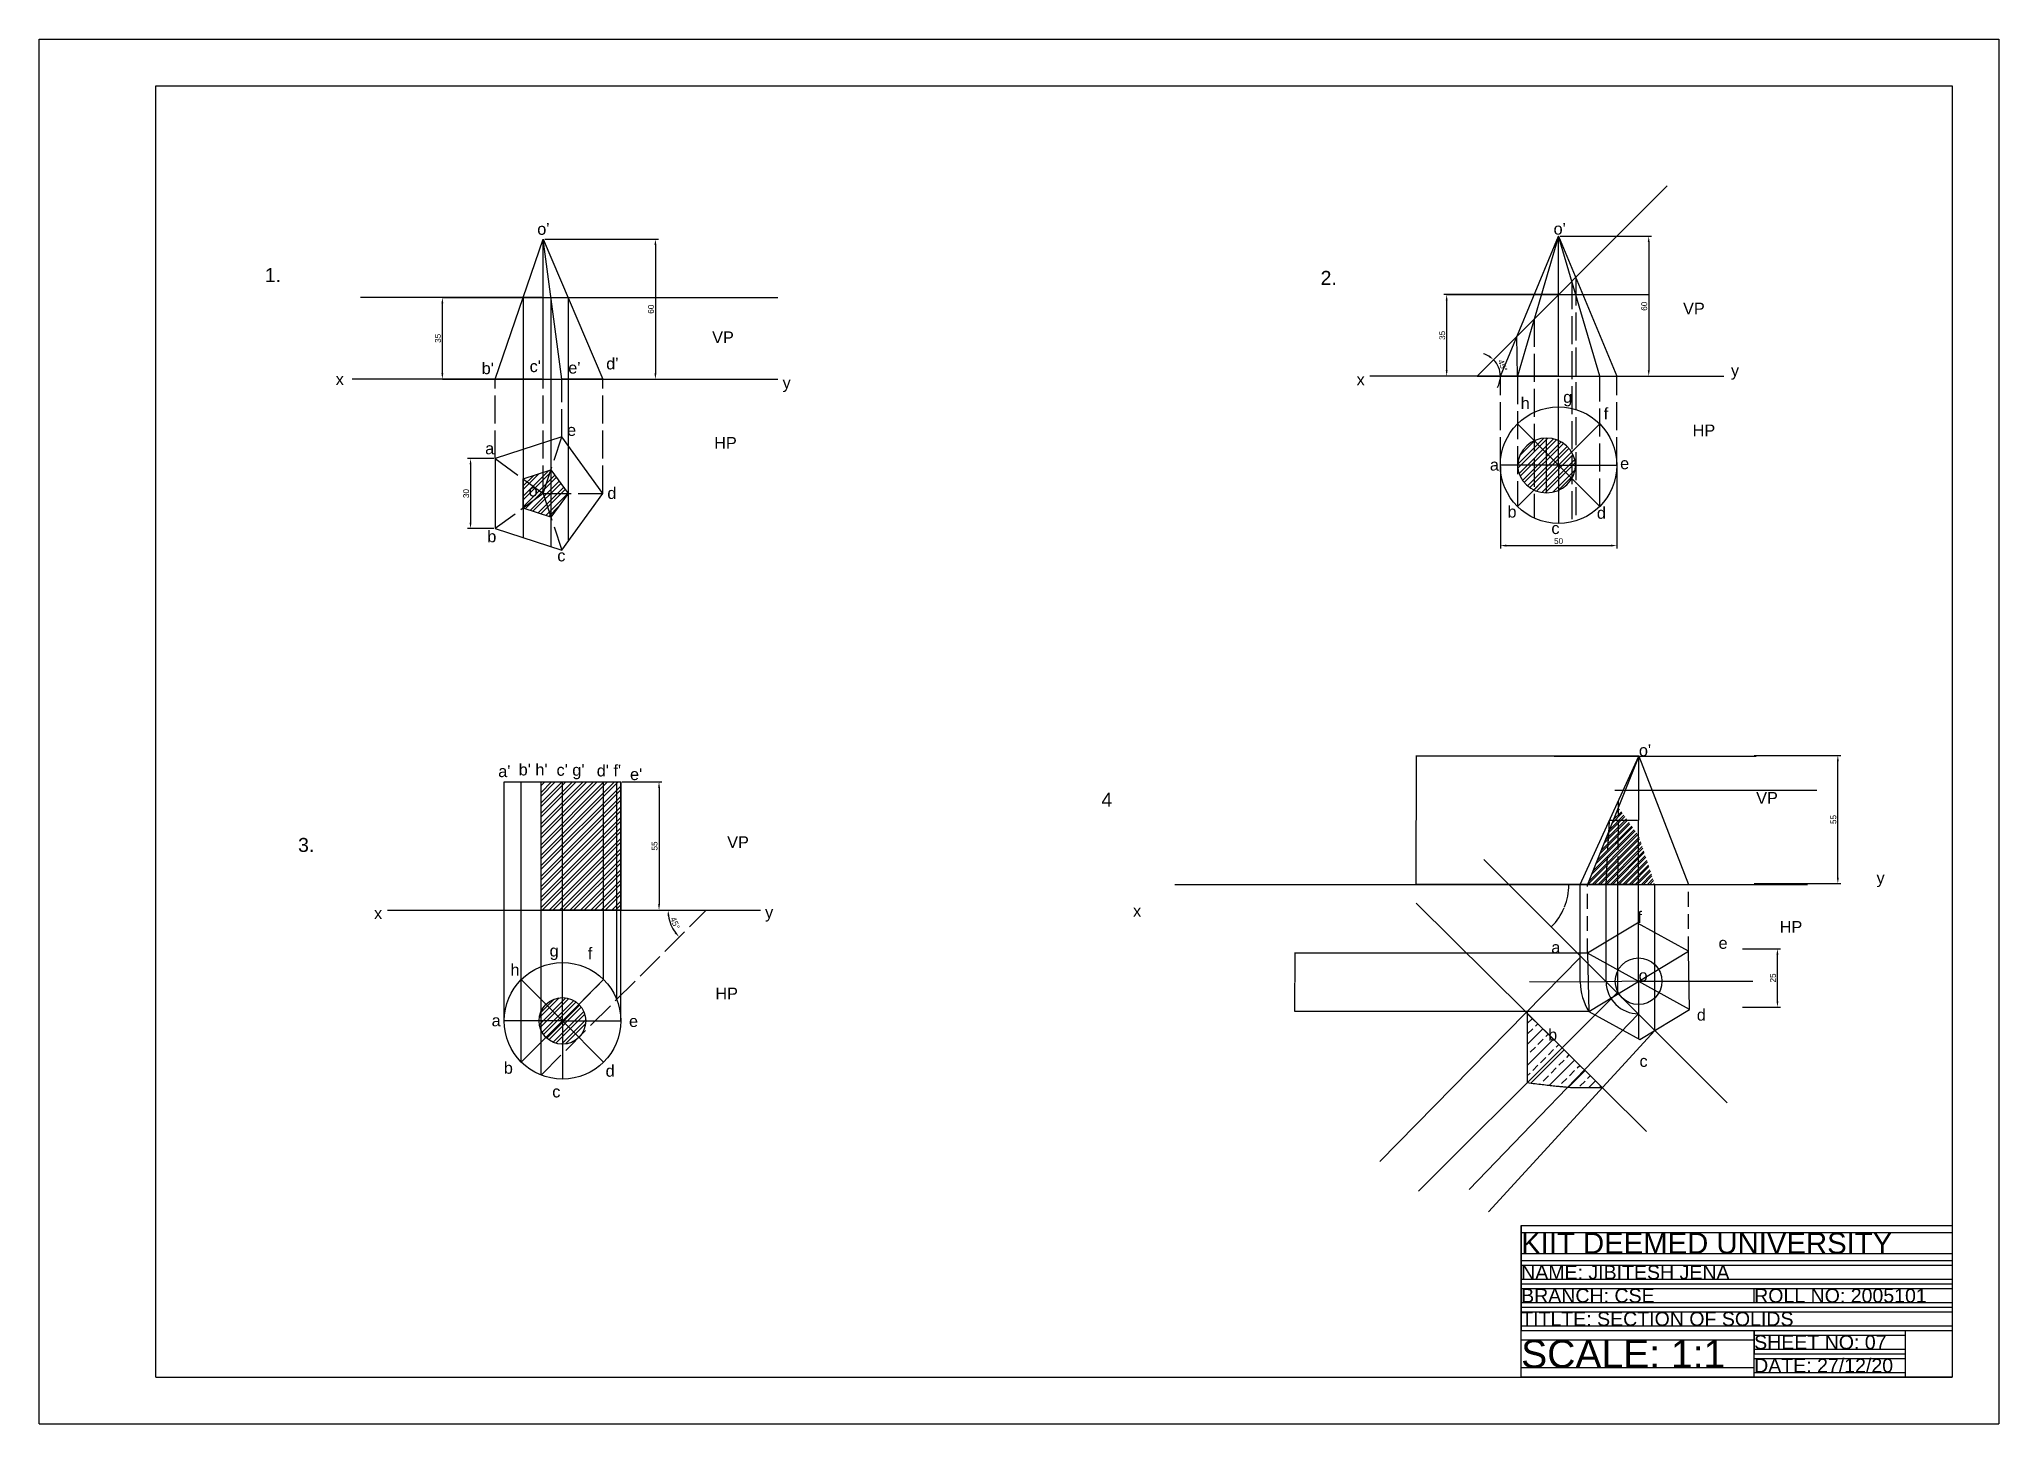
# Model space of a CAD drawing. Header units: millimetres. Extents: x 0 to 841, y 0 to 594.
import ezdxf

# ---------------------------------------------------------------- set-up
doc = ezdxf.new("R2010")
doc.units = ezdxf.units.MM
doc.linetypes.add('ACAD_ISO02W100', pattern=[15, 12, -3])
doc.linetypes.add('DASHED2', pattern=[9.525, 6.35, -3.175])
doc.styles.get("Standard").update_dxf_attribs({"font": 'arial.ttf'})
doc.dimstyles.new('ISO-25', dxfattribs={"dimtxt": 2.5, "dimasz": 2.5, "dimexe": 1.25, "dimexo": 0.625, "dimtad": 1, "dimtxsty": 'Standard', "dimcen": 2.5, "dimadec": 0, "dimazin": 0, "dimtfac": 1, "dimtmove": 0, "dimatfit": 3, "dimfxl": 1, "dimarcsym": 0})
doc.dimstyles.get("Standard").update_dxf_attribs({"dimtxt": 0.18, "dimasz": 0.18, "dimexe": 0.18, "dimexo": 0.0625, "dimgap": 0.09, "dimtad": 0, "dimtih": 1, "dimtoh": 1, "dimdec": 4, "dimzin": 0, "dimdsep": 46, "dimtxsty": 'Standard', "dimcen": 0.09, "dimadec": 0, "dimazin": 0, "dimtfac": 1, "dimtdec": 4, "dimtofl": 0, "dimtmove": 0, "dimatfit": 3, "dimfxl": 1, "dimtolj": 1, "dimtzin": 0, "dimarcsym": 0})
pattern_1 = [(45, (0, 0), (-2.245064, 2.245064), []), (45, (0, 1.5875), (-2.245064, 2.245064), [])]

# ---------------------------------------------------------------- blocks, each defined once
blk = doc.blocks.new('*D1')
at = {"color": 0, "lineweight": -2, "transparency": 16777216}
for p, q in [((216.96, 508.17), (265.71, 508.17)), ((264.46, 505.67), (264.46, 450.67)), ((220.25, 448.17), (265.71, 448.17))]:
    blk.add_line(p, q, dxfattribs=at)
at = {"color": 0, "transparency": 16777216}
for points in [[(264.04, 505.67), (264.87, 505.67), (264.46, 508.17)], [(264.04, 450.67), (264.87, 450.67), (264.46, 448.17)]]:
    blk.add_solid(points, dxfattribs=at)
at = {"layer": 'Defpoints', "color": 0, "transparency": 16777216}
for p in [(216.34, 508.17), (219.62, 448.17), (264.46, 448.17)]:
    blk.add_point(p, dxfattribs=at)
at = {"color": 0, "transparency": 16777216, "insert": (262.56, 478.17), "char_height": 2.5, "attachment_point": 5, "rotation": 90}
blk.add_mtext('60', dxfattribs=at)
blk = doc.blocks.new('*D2')
at = {"color": 0, "lineweight": -2, "transparency": 16777216}
for p, q in [((215.71, 483.17), (171.78, 483.17)), ((173.03, 450.67), (173.03, 480.67)), ((215.71, 448.17), (171.78, 448.17))]:
    blk.add_line(p, q, dxfattribs=at)
at = {"color": 0, "transparency": 16777216}
for points in [[(172.61, 480.67), (173.45, 480.67), (173.03, 483.17)], [(172.61, 450.67), (173.45, 450.67), (173.03, 448.17)]]:
    blk.add_solid(points, dxfattribs=at)
at = {"layer": 'Defpoints', "color": 0, "transparency": 16777216}
for p in [(173.03, 483.17), (216.34, 483.17), (216.34, 448.17)]:
    blk.add_point(p, dxfattribs=at)
at = {"color": 0, "transparency": 16777216, "insert": (171.13, 465.67), "char_height": 2.5, "attachment_point": 5, "rotation": 90}
blk.add_mtext('35', dxfattribs=at)
blk = doc.blocks.new('*D3')
at = {"color": 0, "lineweight": -2, "transparency": 16777216}
for p, q in [((195.07, 414.08), (183.86, 414.08)), ((185.11, 411.58), (185.11, 386.58)), ((195.07, 384.08), (183.86, 384.08))]:
    blk.add_line(p, q, dxfattribs=at)
at = {"color": 0, "transparency": 16777216}
for points in [[(184.7, 411.58), (185.53, 411.58), (185.11, 414.08)], [(184.7, 386.58), (185.53, 386.58), (185.11, 384.08)]]:
    blk.add_solid(points, dxfattribs=at)
at = {"layer": 'Defpoints', "color": 0, "transparency": 16777216}
for p in [(195.69, 414.08), (185.11, 384.08), (195.69, 384.08)]:
    blk.add_point(p, dxfattribs=at)
at = {"color": 0, "transparency": 16777216, "insert": (183.21, 399.08), "char_height": 2.5, "attachment_point": 5, "rotation": 90}
blk.add_mtext('30', dxfattribs=at)
blk = doc.blocks.new('*U4')
blk.add_line((-12.5, 0), (12.5, 0))
blk = doc.blocks.new('*U5')
at = {"color": 0, "linetype": 'ByBlock', "lineweight": -2, "transparency": 16777216}
for p, rotation in [((643.23, 420.11), 135), ((652.07, 423.77), 90), ((660.91, 420.11), 45), ((639.57, 411.27), 180), ((643.23, 402.43), 225.0000000000001), ((652.07, 398.77), 270), ((660.91, 402.43), 315.0000000000001)]:
    blk.add_blockref('*U4', p, dxfattribs=dict(at, rotation=rotation))
blk.add_blockref('*U4', (664.57, 411.27), dxfattribs=at)
blk = doc.blocks.new('*D6')
at = {"color": 0, "lineweight": -2, "transparency": 16777216}
for p, q in [((627.07, 410.65), (627.07, 375.51)), ((677.07, 410.65), (677.07, 375.51)), ((629.57, 376.76), (674.57, 376.76))]:
    blk.add_line(p, q, dxfattribs=at)
at = {"color": 0, "transparency": 16777216}
for points in [[(629.57, 377.17), (629.57, 376.34), (627.07, 376.76)], [(674.57, 377.17), (674.57, 376.34), (677.07, 376.76)]]:
    blk.add_solid(points, dxfattribs=at)
at = {"layer": 'Defpoints', "color": 0, "transparency": 16777216}
for p in [(627.07, 411.27), (677.07, 411.27), (677.07, 376.76)]:
    blk.add_point(p, dxfattribs=at)
at = {"color": 0, "transparency": 16777216, "insert": (652.07, 378.66), "char_height": 2.5, "attachment_point": 5}
blk.add_mtext('50', dxfattribs=at)
blk = doc.blocks.new('*D7')
at = {"color": 0, "lineweight": -2, "transparency": 16777216}
for start, end in [(59.36151, 73.72302), (0, 45), (331.27698, 345.63849)]:
    blk.add_arc((617.07, 449.45), 10, start, end, dxfattribs=at)
at = {"color": 0, "transparency": 16777216}
for points in [[(622.42, 458.38), (621.91, 457.72), (624.14, 456.52)], [(626.34, 447.02), (627.17, 446.91), (627.07, 449.45)]]:
    blk.add_solid(points, dxfattribs=at)
at = {"layer": 'Defpoints', "color": 0, "transparency": 16777216}
for p in [(698.66, 531.03), (617.07, 449.45), (617.07, 449.45), (626.73, 452.04), (690.75, 449.45)]:
    blk.add_point(p, dxfattribs=at)
at = {"color": 0, "transparency": 16777216, "insert": (628.06, 454), "char_height": 2.5, "attachment_point": 5, "rotation": 292.5}
blk.add_mtext('45°', dxfattribs=at)
blk = doc.blocks.new('*D8')
at = {"color": 0, "lineweight": -2, "transparency": 16777216}
for p, q in [((651.44, 484.45), (602.78, 484.45)), ((604.03, 481.95), (604.03, 451.95)), ((651.44, 449.45), (602.78, 449.45))]:
    blk.add_line(p, q, dxfattribs=at)
at = {"color": 0, "transparency": 16777216}
for points in [[(603.62, 481.95), (604.45, 481.95), (604.03, 484.45)], [(603.62, 451.95), (604.45, 451.95), (604.03, 449.45)]]:
    blk.add_solid(points, dxfattribs=at)
at = {"layer": 'Defpoints', "color": 0, "transparency": 16777216}
for p in [(652.07, 484.45), (604.03, 449.45), (652.07, 449.45)]:
    blk.add_point(p, dxfattribs=at)
at = {"color": 0, "transparency": 16777216, "insert": (602.13, 466.95), "char_height": 2.5, "attachment_point": 5, "rotation": 90}
blk.add_mtext('35', dxfattribs=at)
blk = doc.blocks.new('*D9')
at = {"color": 0, "lineweight": -2, "transparency": 16777216}
for p, q in [((652.69, 509.45), (692, 509.45)), ((690.75, 506.95), (690.75, 451.95)), ((652.69, 449.45), (692, 449.45))]:
    blk.add_line(p, q, dxfattribs=at)
at = {"color": 0, "transparency": 16777216}
for points in [[(690.34, 506.95), (691.17, 506.95), (690.75, 509.45)], [(690.34, 451.95), (691.17, 451.95), (690.75, 449.45)]]:
    blk.add_solid(points, dxfattribs=at)
at = {"layer": 'Defpoints', "color": 0, "transparency": 16777216}
for p in [(652.07, 509.45), (652.07, 449.45), (690.75, 449.45)]:
    blk.add_point(p, dxfattribs=at)
at = {"color": 0, "transparency": 16777216, "insert": (688.85, 479.45), "char_height": 2.5, "attachment_point": 5, "rotation": 90}
blk.add_mtext('60', dxfattribs=at)
blk = doc.blocks.new('*U10')
blk.add_line((-12.5, 0), (12.5, 0))
blk = doc.blocks.new('*U11')
at = {"color": 0, "linetype": 'ByBlock', "lineweight": -2, "transparency": 16777216}
for p, rotation in [((199.56, 185.37), 90), ((190.72, 181.7), 135), ((208.4, 181.7), 45), ((187.06, 172.87), 180), ((190.72, 164.03), 225.0000000000001), ((199.56, 160.37), 270), ((208.4, 164.03), 315.0000000000001)]:
    blk.add_blockref('*U10', p, dxfattribs=dict(at, rotation=rotation))
blk.add_blockref('*U10', (212.06, 172.87), dxfattribs=at)
blk = doc.blocks.new('*D12')
at = {"color": 0, "lineweight": -2, "transparency": 16777216}
for p, q in [((250.18, 275.38), (267.25, 275.38)), ((266, 272.88), (266, 222.88)), ((250.18, 220.38), (267.25, 220.38))]:
    blk.add_line(p, q, dxfattribs=at)
at = {"color": 0, "transparency": 16777216}
for points in [[(265.58, 272.88), (266.42, 272.88), (266, 275.38)], [(265.58, 222.88), (266.42, 222.88), (266, 220.38)]]:
    blk.add_solid(points, dxfattribs=at)
at = {"layer": 'Defpoints', "color": 0, "transparency": 16777216}
for p in [(249.56, 275.38), (249.56, 220.38), (266, 220.38)]:
    blk.add_point(p, dxfattribs=at)
at = {"color": 0, "transparency": 16777216, "insert": (264.1, 247.88), "char_height": 2.5, "attachment_point": 5, "rotation": 90}
blk.add_mtext('55', dxfattribs=at)
blk = doc.blocks.new('*D13')
at = {"color": 0, "lineweight": -2, "transparency": 16777216}
blk.add_arc((286.21, 220.38), 16.33, 188.78046, 216.21954, dxfattribs=at)
at = {"color": 0, "transparency": 16777216}
for points in [[(269.66, 217.85), (270.49, 217.91), (269.88, 220.38)], [(273.35, 211), (272.72, 210.46), (274.66, 208.83)]]:
    blk.add_solid(points, dxfattribs=at)
at = {"layer": 'Defpoints', "color": 0, "transparency": 16777216}
for p in [(149.48, 220.38), (286.21, 220.38), (309.59, 220.38), (270.44, 216.15), (215.43, 149.59)]:
    blk.add_point(p, dxfattribs=at)
at = {"color": 0, "transparency": 16777216, "insert": (272.88, 214.85), "char_height": 2.5, "attachment_point": 5, "rotation": 292.5}
blk.add_mtext('45°', dxfattribs=at)
blk = doc.blocks.new('*D14')
at = {"color": 0, "lineweight": -2, "transparency": 16777216}
for p, q in [((730.95, 203.77), (747.24, 203.77)), ((745.99, 181.27), (745.99, 201.27)), ((730.95, 178.77), (747.24, 178.77))]:
    blk.add_line(p, q, dxfattribs=at)
at = {"color": 0, "transparency": 16777216}
for points in [[(745.57, 201.27), (746.4, 201.27), (745.99, 203.77)], [(745.57, 181.27), (746.4, 181.27), (745.99, 178.77)]]:
    blk.add_solid(points, dxfattribs=at)
at = {"layer": 'Defpoints', "color": 0, "transparency": 16777216}
for p in [(730.32, 203.77), (745.99, 203.77), (730.32, 178.77)]:
    blk.add_point(p, dxfattribs=at)
at = {"color": 0, "transparency": 16777216, "insert": (744.08, 191.27), "char_height": 2.5, "attachment_point": 5, "rotation": 90}
blk.add_mtext('25', dxfattribs=at)
blk = doc.blocks.new('*D15')
at = {"color": 0, "lineweight": -2, "transparency": 16777216}
for p, q in [((735.94, 286.75), (773.15, 286.75)), ((771.9, 234.25), (771.9, 284.25)), ((735.94, 231.75), (773.15, 231.75))]:
    blk.add_line(p, q, dxfattribs=at)
at = {"color": 0, "transparency": 16777216}
for points in [[(771.49, 284.25), (772.32, 284.25), (771.9, 286.75)], [(771.49, 234.25), (772.32, 234.25), (771.9, 231.75)]]:
    blk.add_solid(points, dxfattribs=at)
at = {"layer": 'Defpoints', "color": 0, "transparency": 16777216}
for p in [(735.31, 286.75), (771.9, 286.75), (735.31, 231.75)]:
    blk.add_point(p, dxfattribs=at)
at = {"color": 0, "transparency": 16777216, "insert": (770.01, 259.25), "char_height": 2.5, "attachment_point": 5, "rotation": 90}
blk.add_mtext('55', dxfattribs=at)
blk = doc.blocks.new('*D16')
at = {"color": 0, "lineweight": -2, "transparency": 16777216}
for p, q in [((664.43, 201.91), (538.74, 201.91)), ((538.92, 201.73), (538.92, 189.59)), ((538.92, 177.09), (538.92, 189.23)), ((664.93, 176.91), (538.74, 176.91))]:
    blk.add_line(p, q, dxfattribs=at)
at = {"color": 0, "transparency": 16777216}
for points in [[(538.89, 201.73), (538.95, 201.73), (538.92, 201.91)], [(538.89, 177.09), (538.95, 177.09), (538.92, 176.91)]]:
    blk.add_solid(points, dxfattribs=at)
at = {"layer": 'Defpoints', "color": 0, "transparency": 16777216}
for p in [(664.49, 201.91), (538.92, 176.91), (665, 176.91)]:
    blk.add_point(p, dxfattribs=at)
at = {"color": 0, "transparency": 16777216, "insert": (538.92, 189.41), "char_height": 0.18, "attachment_point": 5}
blk.add_mtext('\\A1;24.9950', dxfattribs=at)
blk = doc.blocks.new('*D17')
at = {"color": 0, "lineweight": -2, "transparency": 16777216}
for p, q in [((686.47, 286.43), (590.75, 286.43)), ((590.93, 286.25), (590.93, 259.11)), ((590.93, 231.61), (590.93, 258.75)), ((686.47, 231.43), (590.75, 231.43))]:
    blk.add_line(p, q, dxfattribs=at)
at = {"color": 0, "transparency": 16777216}
for points in [[(590.9, 286.25), (590.96, 286.25), (590.93, 286.43)], [(590.9, 231.61), (590.96, 231.61), (590.93, 231.43)]]:
    blk.add_solid(points, dxfattribs=at)
at = {"layer": 'Defpoints', "color": 0, "transparency": 16777216}
for p in [(686.53, 286.43), (590.93, 231.43), (686.53, 231.43)]:
    blk.add_point(p, dxfattribs=at)
at = {"color": 0, "transparency": 16777216, "insert": (590.93, 258.93), "char_height": 0.18, "attachment_point": 5}
blk.add_mtext('\\A1;54.9998', dxfattribs=at)
blk = doc.blocks.new('*D18')
at = {"color": 0, "lineweight": -2, "transparency": 16777216}
for start, end in [(337.9352, 359.6007), (315.3993, 337.06343)]:
    blk.add_arc((630.66, 231.43), 25.83, start, end, dxfattribs=at)
at = {"color": 0, "transparency": 16777216}
for points in [[(656.46, 231.25), (656.52, 231.25), (656.49, 231.43)], [(649.08, 213.27), (649.03, 213.31), (648.93, 213.16)]]:
    blk.add_solid(points, dxfattribs=at)
at = {"layer": 'Defpoints', "color": 0, "transparency": 16777216}
for p in [(619.99, 242.1), (487.33, 231.43), (758.82, 231.43), (653.03, 218.51), (724.38, 137.71)]:
    blk.add_point(p, dxfattribs=at)
at = {"color": 0, "transparency": 16777216, "insert": (654.53, 221.54), "char_height": 0.18, "attachment_point": 5}
blk.add_mtext('\\A1;45°', dxfattribs=at)

msp = doc.modelspace()

# ---------------------------------------------------------------- hatches: boundary and pattern name
h = msp.add_hatch()
h.set_pattern_fill('STEEL', color=256)
h.set_pattern_definition(pattern_1)
edge = h.paths.add_edge_path()
edge.add_arc((646.90666, 410.34411), 12.54955, 4.23373192, 175.76626808)
edge.add_arc((646.90666, 411.92309), 12.5323, 182.9844874, 357.0155126)
h = msp.add_hatch()
h.set_pattern_fill('STEEL', color=256)
h.set_pattern_definition(pattern_1)
h.paths.add_polyline_path([(226.9691, 399.08368), (219.62179, 388.97096), (207.73358, 392.83368), (207.73358, 405.33368), (219.62179, 409.19639)])
h = msp.add_hatch()
h.set_pattern_fill('STEEL', color=6)
h.set_pattern_definition(pattern_1)
edge = h.paths.add_edge_path()
edge.add_line((215.42882, 149.59323), (215.42882, 275.37531))
h = msp.add_hatch()
h.set_pattern_fill('STEEL', color=256)
h.set_pattern_definition(pattern_1)
h.paths.add_polyline_path([(215.42882, 275.37531), (249.5596, 275.37531), (249.5596, 220.37531), (215.42882, 220.37531)])
at = {"transparency": 33554687}
h = msp.add_hatch(dxfattribs=at)
h.set_pattern_fill('ANSI32', color=256, scale=5)
h.set_pattern_definition([(45, (-31.4032, 34.7796), (-1.325825, 1.325825), []), (45, (-30.5194, 34.7796), (-1.325825, 1.325825), [])])
h.paths.add_polyline_path([(672.85315, 252.29201), (664.49464, 231.4277), (672.43884, 231.4277)])
h.paths.add_polyline_path([(677.65347, 252.28005), (672.85315, 252.29201), (672.43884, 231.4277), (677.56205, 231.4277)])
h.paths.add_polyline_path([(686.44314, 252.25816), (677.65347, 252.28005), (677.56205, 231.4277), (686.39125, 231.4277)])
h.paths.add_polyline_path([(686.44314, 252.25816), (686.39125, 231.4277), (693.34459, 231.4277)])
h.paths.add_polyline_path([(677.70664, 264.40719), (672.85315, 252.29201), (677.65347, 252.28005)])
h.paths.add_polyline_path([(677.70664, 264.40719), (677.65347, 252.28005), (686.44314, 252.25816)])
h = msp.add_hatch()
h.set_pattern_fill('STEEL', color=256)
h.set_pattern_definition(pattern_1)
edge = h.paths.add_edge_path()
edge.add_arc((224.5596, 172.86615), 10, 0, 360)
h = msp.add_hatch(dxfattribs=at)
h.set_pattern_fill('ANSI33', color=256)
edge = h.paths.add_edge_path()
edge.add_spline(control_points=[(638.63628, 176.07487), (638.63628, 146.36083)], knot_values=[0.027383862, 0.027383862, 1, 1], degree=1, periodic=0)
edge.add_line((638.63628, 146.36083), (653.59769, 161.26869))
edge.add_line((653.59769, 161.26869), (638.63628, 176.07487))
edge = h.paths.add_edge_path()
edge.add_line((663.14442, 151.82099), (653.59769, 161.26869))
edge.add_line((653.59769, 161.26869), (638.63628, 146.36083))
edge.add_spline(control_points=[(638.63628, 146.36083), (650.40685, 144.88871), (656.00641, 144.42604)], knot_values=[0, 0, 0, 0.685713272, 0.685713272, 0.685713272], degree=2, periodic=0)
edge.add_line((656.00641, 144.42604), (663.14442, 151.82099))
edge = h.paths.add_edge_path()
edge.add_line((663.14442, 151.82099), (656.00641, 144.42604))
edge.add_spline(control_points=[(656.00641, 144.42604), (658.57289, 144.21398), (659.84301, 144.21398)], knot_values=[0.685713272, 0.685713272, 0.685713272, 1, 1, 1], degree=2, periodic=0)
edge.add_spline(control_points=[(659.84301, 144.21398), (670.83118, 144.21398)], knot_values=[0, 0, 1, 1], degree=1, periodic=0)
edge.add_line((670.83118, 144.21398), (663.14442, 151.82099))
h.paths.add_polyline_path([(646.31409, 163.05324), (652.73973, 163.05324), (652.73973, 170.67602), (646.31409, 170.67602)], flags=24)

# ---------------------------------------------------------------- linework, layer by layer
for p, q in [((-0.00718, 0.00287), (-0.00718, 594.00287)), ((-0.00718, 594.00287), (840.99282, 594.00287)), ((840.99282, 594.00287), (840.99282, 0.00287)), ((49.99282, 20.00287), (49.99282, 574.00287)), ((49.99282, 574.00287), (820.99282, 574.00287)), ((820.99282, 574.00287), (820.99282, 20.00287)), ((617.06902, 449.44712), (698.65594, 531.03404)), ((195.69024, 448.17489), (216.33597, 508.17489)), ((216.33597, 448.17489), (216.33597, 508.17489)), ((216.33597, 508.17489), (241.85549, 448.17489)), ((224.22193, 448.17489), (216.33597, 508.17489)), ((627.06902, 449.44712), (652.06902, 509.44712)), ((652.06902, 509.44712), (634.39135, 449.44712)), ((652.06902, 449.44712), (652.06902, 509.44712)), ((669.74669, 449.44712), (652.06902, 509.44712)), ((652.06902, 509.44712), (677.06902, 449.44712)), ((171.77895, 483.17489), (137.8321, 483.17489)), ((173.02895, 483.17489), (316.98508, 483.17489)), ((207.73358, 483.17489), (207.73358, 380.17056)), ((219.62179, 483.17489), (219.62179, 376.30784)), ((226.9691, 483.17489), (226.9691, 378.59432)), ((603.93511, 484.44712), (690.75228, 484.44712)), ((652.06902, 484.44712), (604.03194, 484.44712)), ((652.06902, 484.44712), (652.06902, 484.44712)), ((652.06902, 484.44712), (690.75228, 484.44712)), ((634.39135, 449.44712), (634.21188, 466.58998)), ((171.77895, 448.17489), (134.29158, 448.17489)), ((173.02895, 448.17489), (316.98508, 448.17489)), ((241.85549, 448.17489), (224.22193, 448.17489)), ((602.78194, 449.44712), (570.98752, 449.44712)), ((617.06902, 449.44712), (604.03194, 449.44712)), ((617.06902, 449.44712), (690.75228, 449.44712)), ((692.00228, 449.44712), (722.91856, 449.44712)), ((646.90666, 399.39079), (646.90666, 422.89366)), ((207.73358, 405.33368), (219.62179, 409.19639)), ((207.73358, 392.83368), (207.73358, 405.33368)), ((219.62179, 409.19639), (226.9691, 399.08368)), ((226.9691, 399.08368), (219.62179, 388.97096)), ((219.62179, 388.97096), (207.73358, 392.83368)), ((199.5596, 220.37531), (199.5596, 275.37531)), ((199.5596, 275.37531), (249.5596, 275.37531)), ((206.88193, 220.37531), (206.88193, 275.37531)), ((215.42882, 149.59323), (215.42882, 275.37531)), ((215.42882, 275.37531), (249.5596, 275.37531)), ((215.42882, 220.37531), (215.42882, 275.37531)), ((224.5596, 220.37531), (224.5596, 275.37531)), ((242.23727, 220.37531), (242.23727, 275.37531)), ((247.83252, 181.99693), (247.83252, 275.37531)), ((249.5596, 220.37531), (249.5596, 275.37531)), ((249.5596, 275.37531), (249.5596, 220.37531)), ((149.47752, 220.37531), (309.58564, 220.37531)), ((199.5596, 172.86615), (199.5596, 220.37531)), ((206.88193, 190.54382), (206.88193, 220.37531)), ((249.5596, 220.37531), (215.42882, 220.37531)), ((224.5596, 197.86615), (224.5596, 220.37531)), ((242.23727, 190.54382), (242.23727, 220.37531)), ((249.5596, 172.86615), (249.5596, 220.37531)), ((206.88193, 155.18848), (206.88193, 190.54382)), ((224.5596, 172.86615), (234.5596, 172.86615)), ((635.99282, 20.00287), (635.99282, 85.00287)), ((635.99282, 85.00287), (820.99282, 85.00287)), ((635.99282, 85.00287), (635.99282, 70.00287)), ((820.99282, 85.00287), (820.99282, 20.00287)), ((635.99282, 82.00287), (820.99282, 82.00287)), ((635.99282, 73.00287), (820.99282, 73.00287)), ((635.99282, 70.00287), (820.99282, 70.00287)), ((635.99282, 70.00287), (635.99282, 60.00287)), ((635.99282, 68.00287), (820.99282, 68.00287)), ((635.99282, 62.00287), (820.99282, 62.00287)), ((635.99282, 60.00287), (820.99282, 60.00287)), ((635.99282, 60.00287), (635.99282, 50.00287)), ((635.99282, 58.00287), (820.99282, 58.00287)), ((635.99282, 52.00287), (820.99282, 52.00287)), ((635.99282, 52.00287), (735.99282, 52.00287)), ((735.99282, 52.00287), (735.99282, 58.00287)), ((635.99282, 50.00287), (820.99282, 50.00287)), ((635.99282, 50.00287), (635.99282, 40.00287)), ((635.99282, 48.00287), (820.99282, 48.00287)), ((635.99282, 42.00287), (820.99282, 42.00287)), ((635.99282, 40.00287), (820.99282, 40.00287)), ((635.99282, 36.00287), (735.99282, 36.00287)), ((735.99282, 20.00287), (735.99282, 40.00287)), ((735.99282, 40.00287), (735.99282, 30.00287)), ((735.99282, 38.00287), (800.99282, 38.00287)), ((800.99282, 20.00287), (800.99282, 40.00287)), ((735.99282, 32.00287), (800.99282, 32.00287)), ((735.99282, 30.00287), (800.99282, 30.00287)), ((735.99282, 28.00287), (800.99282, 28.00287)), ((49.99282, 20.00287), (820.99282, 20.00287)), ((735.99282, 24.00287), (635.99282, 24.00287)), ((820.99282, 20.00287), (635.99282, 20.00287)), ((635.99282, 20.00287), (735.99282, 20.00287)), ((735.99282, 22.00287), (800.99282, 22.00287)), ((735.99282, 20.00287), (800.99282, 20.00287)), ((-0.00718, 0.00287), (840.99282, 0.00287))]:
    msp.add_line(p, q)
at = {"linetype": 'ACAD_ISO02W100'}
for p, q in [((657.75845, 490.13655), (657.75845, 386.92659)), ((659.42196, 491.80006), (659.42196, 387.37636)), ((641.62674, 474.00484), (641.62674, 388.55586)), ((195.69024, 414.08368), (195.69024, 448.17489)), ((216.33597, 399.08368), (216.33597, 448.17489)), ((224.22193, 423.35419), (224.22193, 448.17489)), ((241.85549, 399.08368), (241.85549, 448.17489)), ((627.06902, 411.27059), (627.06902, 449.44712)), ((634.39135, 449.44712), (634.39135, 393.59292)), ((652.06902, 436.27059), (652.06902, 449.44712)), ((669.74669, 393.59292), (669.74669, 449.44712)), ((677.06902, 411.27059), (677.06902, 449.44712)), ((216.33597, 399.08368), (224.22193, 423.35419)), ((195.69024, 414.08368), (216.33597, 399.08368)), ((216.33597, 399.08368), (195.69024, 384.08368)), ((216.33597, 399.08368), (224.22193, 374.81317)), ((216.33597, 399.08368), (241.85549, 399.08368)), ((215.42882, 149.59323), (286.21089, 220.37531)), ((206.88193, 155.18848), (242.23727, 190.54382))]:
    msp.add_line(p, q, dxfattribs=at)
at = {"color": 7, "true_color": 0xffffff, "transparency": 33554687}
for p, q in [((686.52826, 286.42753), (650.21633, 286.42753)), ((650.21633, 286.42753), (736.86415, 286.42753)), ((661.39453, 231.4277), (686.52826, 286.42753)), ((686.52826, 286.42753), (664.49464, 231.4277)), ((686.39125, 231.4277), (686.52826, 286.42753)), ((686.52826, 286.42753), (707.78723, 231.4277)), ((724.37765, 137.71398), (619.99073, 242.1009)), ((487.32663, 231.4277), (758.81928, 231.4277)), ((661.39453, 189.4373), (661.39453, 231.4277)), ((672.43884, 189.56306), (672.43884, 231.4277)), ((677.56205, 184.50643), (677.56205, 231.4277)), ((686.39125, 189.84252), (686.39125, 231.4277)), ((693.34459, 168.74734), (693.34459, 231.4277)), ((708.28786, 177.77858), (664.49464, 201.90645)), ((664.99527, 176.91147), (707.78723, 202.77357)), ((664.74496, 189.40896), (639.53648, 189.62218)), ((686.39125, 189.84252), (664.74496, 189.40896)), ((686.39125, 189.84252), (686.39125, 165.12335)), ((686.39125, 189.84252), (735.45361, 189.82352))]:
    msp.add_line(p, q, dxfattribs=at)
at = {"color": 7, "true_color": 0xffffff}
msp.add_line((676.2137, 271.8989), (762.86153, 271.8989), dxfattribs=at)
at = {"color": 7, "linetype": 'ACAD_ISO02W100', "true_color": 0xffffff, "transparency": 33554687}
for p, q in [((677.56205, 231.4277), (677.78359, 267.29167)), ((672.43884, 231.4277), (673.9614, 258.92761)), ((673.9614, 258.92761), (686.45968, 258.89648))]:
    msp.add_line(p, q, dxfattribs=at)
at = {"color": 7, "linetype": 'DASHED2', "true_color": 0xffffff, "transparency": 33554687}
for p, q in [((664.49464, 201.90645), (664.49464, 231.4277)), ((707.78723, 202.77357), (707.78723, 231.4277))]:
    msp.add_line(p, q, dxfattribs=at)
at = {"transparency": 33554687}
for p, q in [((653.59769, 161.26869), (590.93135, 223.28487)), ((661.39453, 200.03285), (575.32291, 112.58788)), ((677.56205, 185.14728), (653.59769, 161.26869)), ((686.19409, 175.70038), (613.62759, 100.5217)), ((693.3444, 168.74723), (621.95469, 90.95197)), ((638.21915, 176.48768), (653.59769, 161.26869)), ((653.59769, 161.26869), (591.89466, 99.78651)), ((653.59769, 161.26869), (689.77666, 125.46506))]:
    msp.add_line(p, q, dxfattribs=at)
at = {"color": 2, "linetype": 'Continuous', "lineweight": 100, "true_color": 0xf1eb1f, "transparency": 33554687}
msp.add_line((638.21915, 176.48768), (638.21915, 176.48768), dxfattribs=at)
msp.add_lwpolyline([(195.69024, 414.08368), (195.69024, 384.08368), (224.22193, 374.81317), (241.85549, 399.08368), (224.22193, 423.35419)], close=True)
at = {"color": 7, "true_color": 0xffffff, "transparency": 33554687}
msp.add_lwpolyline([(685.89062, 214.8375), (664.49464, 201.90645), (664.99527, 176.91147), (686.89188, 164.84753), (708.28786, 177.77858), (707.78723, 202.77357)], close=True, dxfattribs=at)
for centre, radius in [((652.06902, 411.27059), 25), ((224.5596, 172.86615), 25), ((224.5596, 172.86615), 10)]:
    msp.add_circle(centre, radius)
at = {"transparency": 33554687}
msp.add_circle((686.39125, 189.84252), 10, dxfattribs=at)
for centre, radius, start, end in [((646.90666, 410.34411), 12.54955, 4.23373192, 175.76626808), ((646.90666, 411.92309), 12.5323, 182.9844874, 357.0155126)]:
    msp.add_arc(centre, radius, start, end)
at = {"color": 7, "true_color": 0xffffff, "transparency": 33554687}
for radius, start, end in [(25, 180.92873136, 211.08853588), (13.95521, 181.14743052, 270)]:
    msp.add_arc((686.39125, 189.84252), radius, start, end, dxfattribs=at)
at = {"transparency": 33554687}
for points, degree in [([(638.63628, 176.91147), (638.63628, 146.36083)], 1), ([(638.63628, 146.36083), (655.80172, 144.21398), (659.84301, 144.21398)], 2), ([(659.84301, 144.21398), (670.83118, 144.21398)], 1)]:
    msp.add_open_spline(points, degree=degree, dxfattribs=at)

# ---------------------------------------------------------------- block references
for name, p in [('*U5', (0, 0)), ('*U11', (25, 0))]:
    msp.add_blockref(name, p)

# ---------------------------------------------------------------- texts
for s, height, p in [("o'", 5, (213.74148, 510.09145)), ("o'", 5, (649.91245, 510.17787)), ('1.', 6, (96.78596, 489.81564)), ('2.', 6, (549.91023, 488.60451)), ('VP', 5, (705.48925, 475.96648)), ('VP', 5, (288.81138, 463.62392)), ("b'", 5, (189.88594, 450.30586)), ("c'", 5, (210.48952, 451.18982)), ("e'", 5, (227.04822, 450.55842)), ("d'", 5, (243.35413, 452.32634)), ('x', 5, (127.24617, 445.63755)), ('y', 5, (319.01946, 444.14077)), ('x', 5, (565.3972, 445.51301)), ('y', 5, (726.02743, 449.44712)), ('h', 5, (635.79149, 435.34374)), ('g', 5, (654.06033, 437.99845)), ('f', 5, (671.41573, 430.86392)), ('HP', 5, (289.68303, 418.34259)), ('HP', 5, (709.59688, 423.69882)), ('a', 5, (191.38921, 415.9522)), ('a', 5, (622.57336, 408.93846)), ('e', 5, (678.47413, 409.54326)), ('o', 5, (210.02847, 397.84598)), ('b', 5, (630.13, 388.77924)), ('d', 5, (668.49983, 388.26895)), ('b', 5, (192.30456, 378.19781)), ('c', 5, (648.98542, 381.71513)), ("a'", 5, (197.00126, 277.43566)), ("b' h'", 5, (205.76694, 278.14188)), ("c' g'", 5, (222.02587, 278.00064)), ("d' f'", 5, (239.27447, 277.71815)), ("e'", 5, (253.55405, 276.16445)), ('4', 6, (455.86463, 264.71656)), ('3.', 6, (111.07461, 245.34799)), ('VP', 5, (295.26687, 247.0316)), ('x', 5, (143.70539, 216.52267)), ('y', 5, (311.5258, 216.9464)), ('g', 5, (219.0517, 200.46069)), ('f', 5, (235.45201, 199.33073)), ('h', 5, (202.22725, 192.26848)), ('HP', 5, (290.1798, 182.11258)), ('a', 5, (194.16848, 170.51674)), ('e', 5, (253.12476, 170.23425)), ('b', 5, (199.39961, 150.17745)), ('d', 5, (243.08664, 148.90625)), ('c', 5, (220.18276, 140.00781)), ('KIIT DEEMED UNIVERSITY', 9, (635.99282, 73.00287)), ('NAME: JIBITESH JENA', 6, (635.99282, 62.00287)), ('BRANCH: CSE', 6, (635.99282, 52.00287)), ('ROLL NO: 2005101', 6, (735.99282, 52.00287)), ('TITLTE: SECTION OF SOLIDS', 6, (635.99282, 42.00287)), ('SCALE: 1:1', 12, (635.99282, 24.00287)), ('SHEET NO: 07', 6, (735.99282, 32.00287)), ('DATE: 27/12/20', 6, (735.99282, 22.00287))]:
    msp.add_text(s, height=height).set_placement(p)
at = {"linetype": 'ACAD_ISO02W100'}
for s, p in [('e', (226.53767, 423.82562)), ('d', (243.8199, 396.77913)), ('c', (222.34387, 369.99381))]:
    msp.add_text(s, height=5, dxfattribs=at).set_placement(p)
at = {"transparency": 33554687}
for s, p in [("o'", (686.52826, 286.42753)), ('VP', (736.86415, 266.04168)), ('y', (788.50844, 231.74977)), ('x', (469.43548, 217.54863)), ('f', (685.89062, 214.8375)), ('HP', (746.95493, 210.69063)), ('a', (648.92753, 201.90645)), ('e', (720.70543, 203.76807)), ('o', (686.39125, 189.84252)), ('d', (711.39123, 172.95416)), ('b', (647.58455, 164.40556)), ('c', (686.80393, 153.11266))]:
    msp.add_text(s, height=5, dxfattribs=at).set_placement(p)

# ---------------------------------------------------------------- dimensions: what is measured, and where the dimension line sits
for base, line1, line2, picture, middle in [((626.72828, 452.03531), ((617.06902, 449.44712), (698.65594, 531.03404)), ((617.06902, 449.44712), (690.75228, 449.44712)), '*D7', (628.05979, 453.99965)), ((270.4379, 216.14895), ((215.42882, 149.59323), (286.21089, 220.37531)), ((149.47752, 220.37531), (309.58564, 220.37531)), '*D13', (272.87646, 214.852))]:
    dim = msp.add_angular_dim_2l(base=base, line1=line1, line2=line2, dimstyle='ISO-25')
    dim.commit()
    dim.dimension.update_dxf_attribs({"geometry": picture, "text_midpoint": middle})
for base, p1, p2, picture, middle in [((264.45748, 448.17489), (216.33597, 508.17489), (219.62179, 448.17489), '*D1', (262.55605, 478.17489)), ((690.75228, 449.44712), (652.06902, 509.44712), (652.06902, 449.44712), '*D9', (688.85085, 479.44712)), ((173.02895, 483.17489), (216.33597, 448.17489), (216.33597, 483.17489), '*D2', (171.12667, 465.67489)), ((604.03194, 449.44712), (652.06902, 484.44712), (652.06902, 449.44712), '*D8', (602.12966, 466.94712)), ((185.11249, 384.08368), (195.69024, 414.08368), (195.69024, 384.08368), '*D3', (183.21021, 399.08368)), ((266.0008, 220.37531), (249.5596, 275.37531), (249.5596, 220.37531), '*D12', (264.10448, 247.87531))]:
    dim = msp.add_linear_dim(base=base, p1=p1, p2=p2, angle=90, dimstyle='ISO-25')
    dim.commit()
    dim.dimension.update_dxf_attribs({"geometry": picture, "text_midpoint": middle})
dim = msp.add_linear_dim(base=(677.06902, 376.75644), p1=(627.06902, 411.27059), p2=(677.06902, 411.27059), dimstyle='ISO-25')
dim.commit()
dim.dimension.update_dxf_attribs({"geometry": '*D6', "text_midpoint": (652.06902, 378.65787)})
at = {"color": 7, "true_color": 0xffffff, "transparency": 33554687}
for base, p1, p2, picture, middle in [((590.93135, 231.4277), (686.52826, 286.42753), (686.52826, 231.4277), '*D17', (590.93135, 258.92761)), ((538.91544, 176.91147), (664.49464, 201.90645), (664.99527, 176.91147), '*D16', (538.91544, 189.40896))]:
    dim = msp.add_linear_dim(base=base, p1=p1, p2=p2, angle=90, dimstyle='Standard', dxfattribs=at)
    dim.commit()
    dim.dimension.update_dxf_attribs({"geometry": picture, "text_midpoint": middle})
at = {"transparency": 33554687}
for base, p1, p2, picture, middle in [((771.90395, 286.74977), (735.31169, 231.74977), (735.31169, 286.74977), '*D15', (770.00764, 259.24977)), ((745.98628, 203.76807), (730.32005, 178.76807), (730.32005, 203.76807), '*D14', (744.08485, 191.26807))]:
    dim = msp.add_linear_dim(base=base, p1=p1, p2=p2, angle=90, dimstyle='ISO-25', dxfattribs=at)
    dim.commit()
    dim.dimension.update_dxf_attribs({"geometry": picture, "text_midpoint": middle})
at = {"color": 7, "true_color": 0xffffff, "transparency": 33554687}
dim = msp.add_angular_dim_2l(base=(653.03218, 218.51338), line1=((724.37765, 137.71398), (619.99073, 242.1009)), line2=((487.32663, 231.4277), (758.81928, 231.4277)), dimstyle='Standard', dxfattribs=at)
dim.commit()
dim.dimension.update_dxf_attribs({"geometry": '*D18', "text_midpoint": (654.52648, 221.54351)})

doc.saveas('drawing.dxf')
